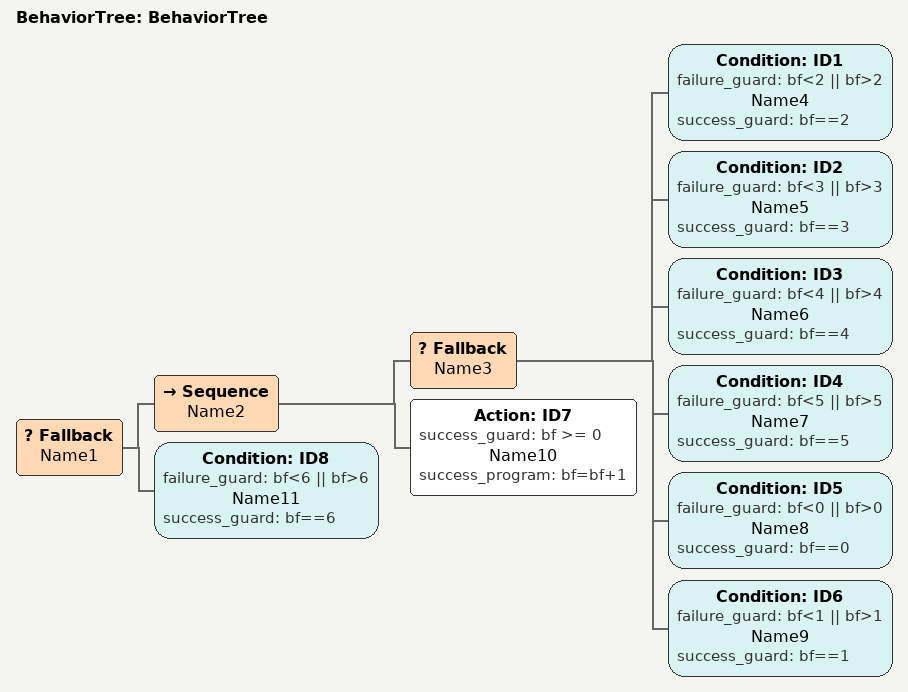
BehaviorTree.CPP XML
<?xml version="1.0"?>
<root _reach_goal="" env="True" expected_execution_time="" global_vars="var bf=0;" main_tree_to_execute="BehaviorTree" specification="#assert BehaviorTree |= F(C1_s);">
    <BehaviorTree ID="BehaviorTree">
        <Fallback name="Name1">
            <Sequence name="Name2">
                <Fallback name="Name3">
                    <Condition ID="ID1" failure_guard="bf&lt;2 || bf&gt;2" name="Name4" success_guard="bf==2"/>
                    <Condition ID="ID2" failure_guard="bf&lt;3 || bf&gt;3" name="Name5" success_guard="bf==3"/>
                    <Condition ID="ID3" failure_guard="bf&lt;4 || bf&gt;4" name="Name6" success_guard="bf==4"/>
                    <Condition ID="ID4" failure_guard="bf&lt;5 || bf&gt;5" name="Name7" success_guard="bf==5"/>
                    <Condition ID="ID5" failure_guard="bf&lt;0 || bf&gt;0" name="Name8" success_guard="bf==0"/>
                    <Condition ID="ID6" failure_guard="bf&lt;1 || bf&gt;1" name="Name9" success_guard="bf==1"/>
                </Fallback>
                <Action ID="ID7" success_guard="bf &gt;= 0" name="Name10" success_program="bf=bf+1"/>
            </Sequence>
            <Condition ID="ID8" failure_guard="bf&lt;6 || bf&gt;6" name="Name11" success_guard="bf==6"/>
        </Fallback>
    </BehaviorTree>
</root>
